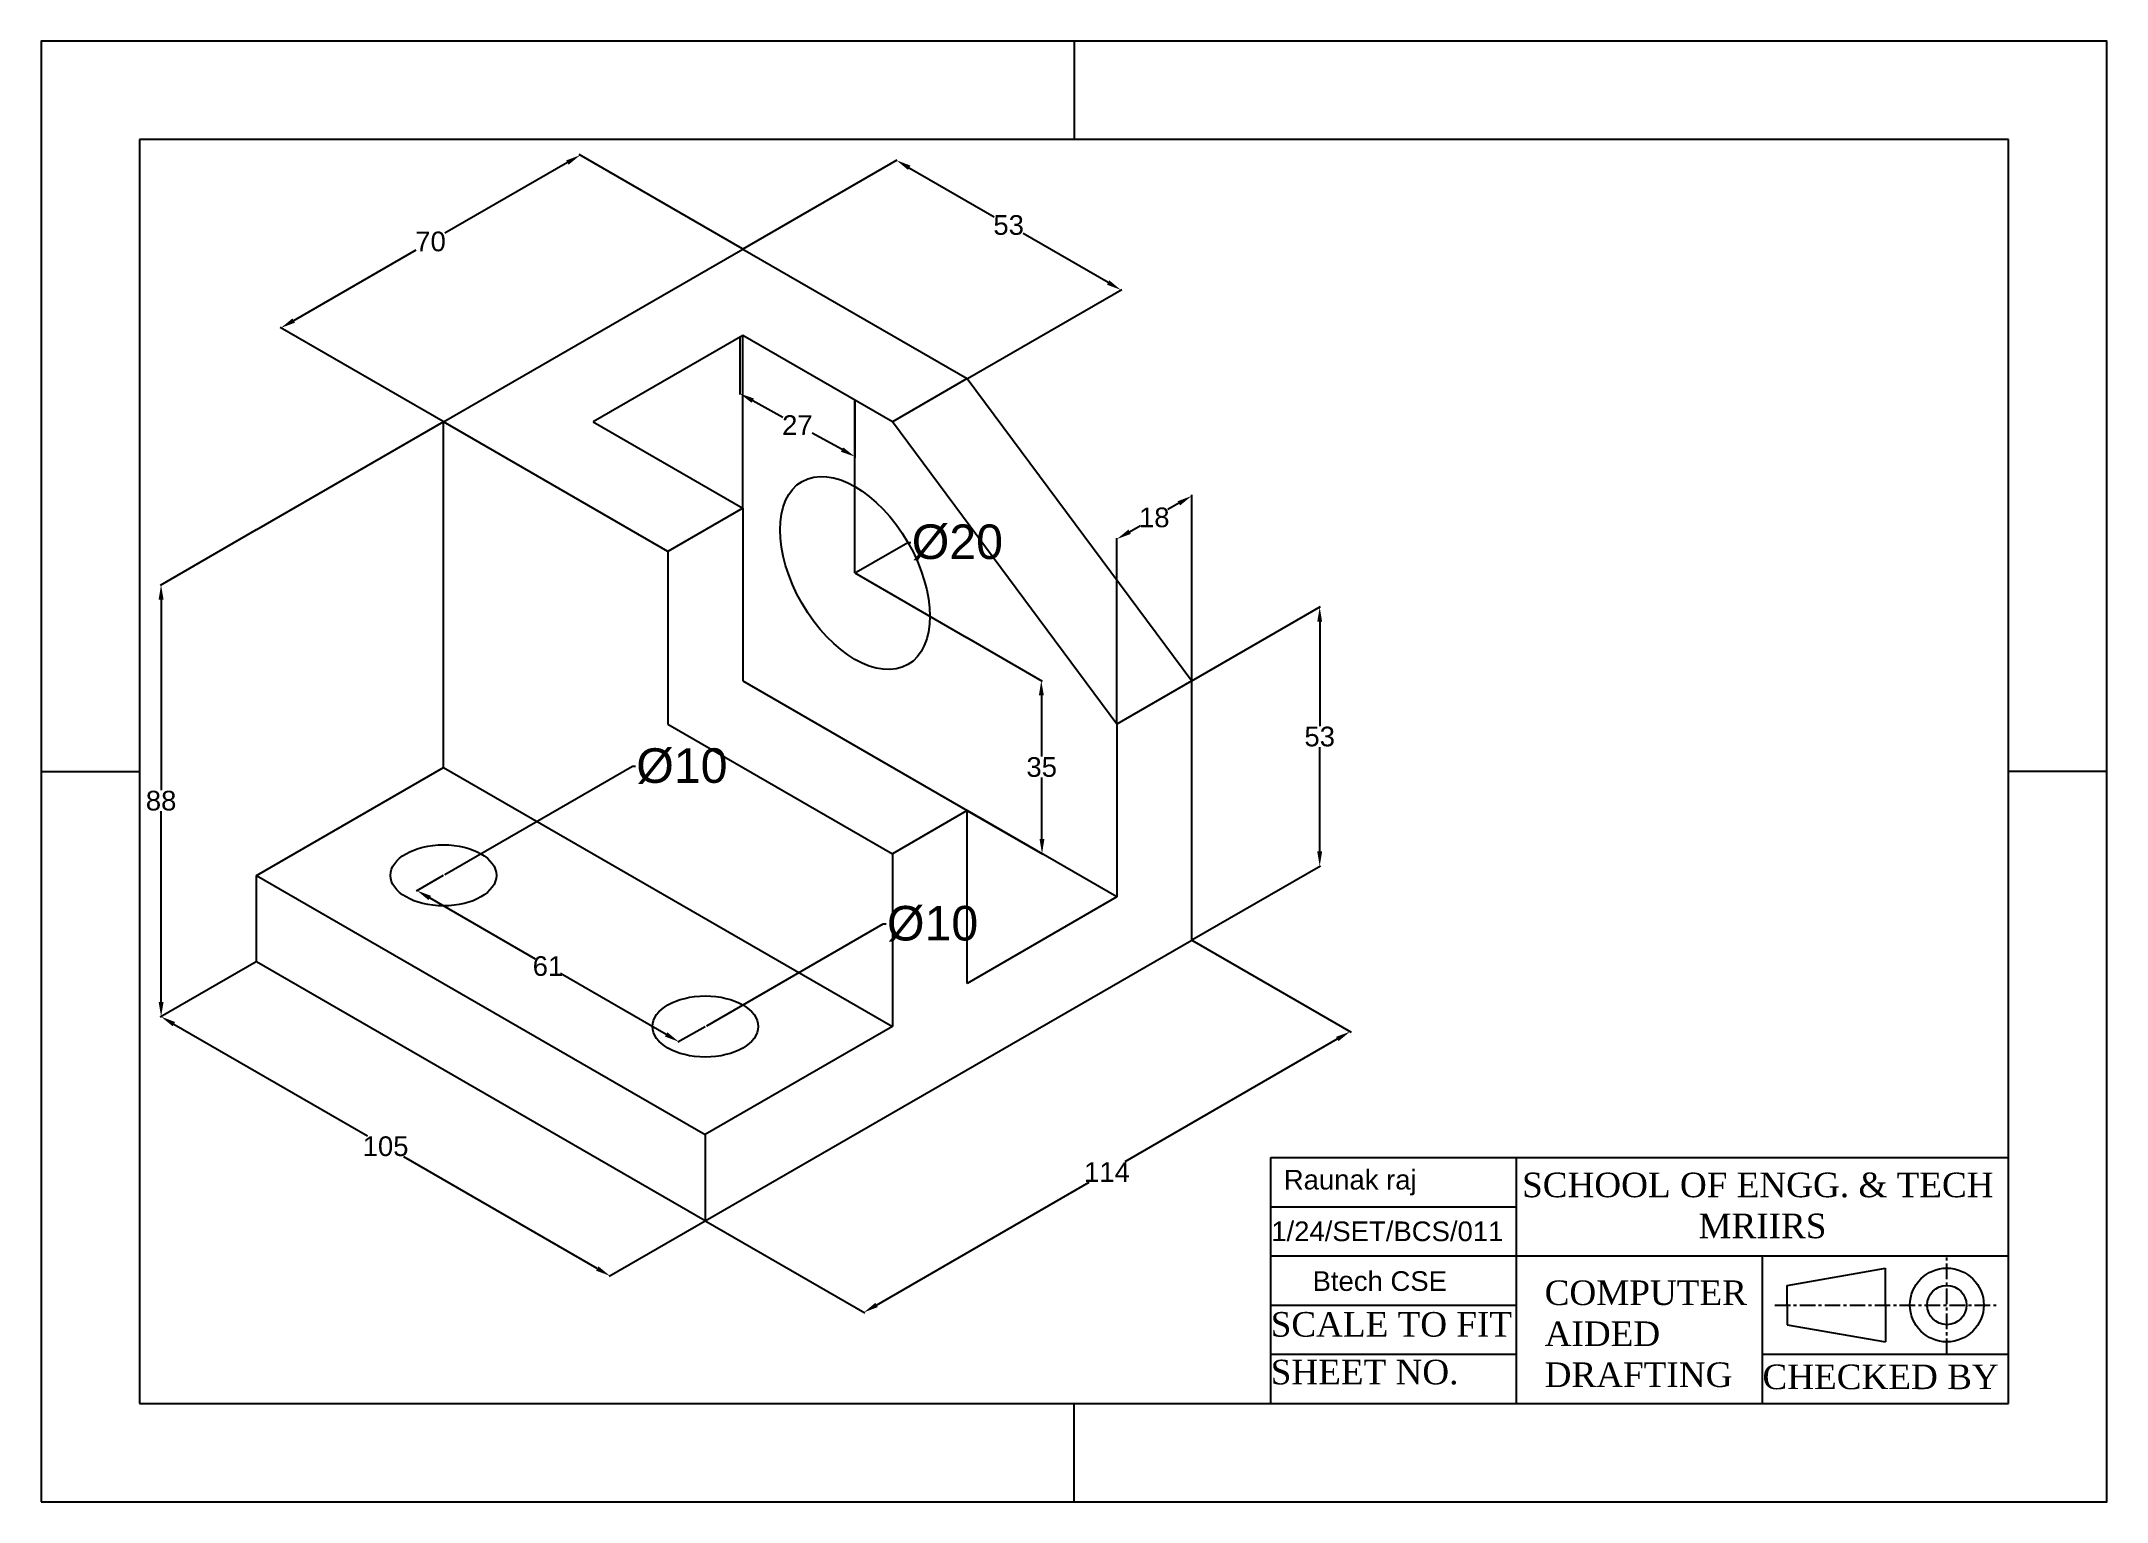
# Model space of a CAD drawing. Header units: millimetres. Extents: x -11 to 409, y -60 to 237.
import ezdxf
from ezdxf import colors
from ezdxf.entities.mleader import LeaderData, LeaderLine
from ezdxf.math import Vec2, Vec3

# ---------------------------------------------------------------- set-up
doc = ezdxf.new("R2010")
doc.units = ezdxf.units.MM
doc.header["$MEASUREMENT"] = 0
doc.linetypes.add('CENTER', pattern=[50.8, 31.75, -6.35, 6.35, -6.35])
doc.styles.add('ISO Proportional', font='arial.ttf')
doc.styles.get("Standard").update_dxf_attribs({"font": 'arial.ttf'})
doc.dimstyles.get("Standard").update_dxf_attribs({"dimtxt": 4, "dimasz": 3, "dimexe": 0.18, "dimexo": 0.0625, "dimgap": 0.09, "dimtad": 0, "dimtih": 1, "dimtoh": 1, "dimdec": 0, "dimzin": 0, "dimdsep": 46, "dimtxsty": 'Standard', "dimcen": 0.09, "dimadec": 0, "dimazin": 0, "dimtfac": 1, "dimtdec": 0, "dimtofl": 0, "dimtmove": 0, "dimatfit": 3, "dimfxl": 1, "dimtolj": 1, "dimtzin": 0, "dimarcsym": 0})

# ---------------------------------------------------------------- blocks, each defined once
blk = doc.blocks.new('*D1')
at = {"color": 0, "lineweight": -2, "transparency": 16777216}
for p, q in [((32.66, 49.42), (13.16, 38.16)), ((15.94, 36.77), (55.29, 14.05)), ((102.03, -12.94), (62.68, 9.78)), ((123.95, -3.29), (104.45, -14.54))]:
    blk.add_line(p, q, dxfattribs=at)
at = {"color": 0, "transparency": 16777216}
for points in [[(16.19, 37.2), (15.69, 36.33), (13.34, 38.27)], [(102.28, -12.51), (101.78, -13.37), (104.63, -14.44)]]:
    blk.add_solid(points, dxfattribs=at)
at = {"layer": 'Defpoints', "color": 0, "transparency": 16777216}
for p in [(32.72, 49.45), (124.01, -3.25), (104.63, -14.44)]:
    blk.add_point(p, dxfattribs=at)
at = {"color": 0, "transparency": 16777216, "insert": (58.99, 11.91), "char_height": 4, "attachment_point": 5}
blk.add_mtext('\\A1;105', dxfattribs=at)
blk = doc.blocks.new('*D2')
at = {"color": 0, "lineweight": -2, "transparency": 16777216}
for p, q in [((222.97, 106.59), (249.12, 121.69)), ((248.94, 118.58), (248.94, 97.36)), ((248.94, 71.88), (248.94, 93.1)), ((222.97, 53.88), (249.12, 68.98))]:
    blk.add_line(p, q, dxfattribs=at)
at = {"color": 0, "transparency": 16777216}
for points in [[(248.44, 118.58), (249.44, 118.58), (248.94, 121.58)], [(248.44, 71.88), (249.44, 71.88), (248.94, 68.88)]]:
    blk.add_solid(points, dxfattribs=at)
at = {"layer": 'Defpoints', "color": 0, "transparency": 16777216}
for p in [(222.91, 106.55), (248.94, 68.88), (222.91, 53.85)]:
    blk.add_point(p, dxfattribs=at)
at = {"color": 0, "transparency": 16777216, "insert": (248.94, 95.23), "char_height": 4, "attachment_point": 5}
blk.add_mtext('\\A1;53', dxfattribs=at)
blk = doc.blocks.new('*D3')
at = {"color": 0, "lineweight": -2, "transparency": 16777216}
for p, q in [((131.68, 194.43), (163.05, 212.54)), ((165.47, 210.94), (182.74, 200.97)), ((205.92, 187.58), (188.65, 197.56)), ((177.33, 168.08), (208.69, 186.19))]:
    blk.add_line(p, q, dxfattribs=at)
at = {"color": 0, "transparency": 16777216}
for points in [[(165.72, 211.37), (165.22, 210.5), (162.87, 212.44)], [(206.17, 188.02), (205.67, 187.15), (208.51, 186.08)]]:
    blk.add_solid(points, dxfattribs=at)
at = {"layer": 'Defpoints', "color": 0, "transparency": 16777216}
for p in [(131.62, 194.4), (208.51, 186.08), (177.26, 168.04)]:
    blk.add_point(p, dxfattribs=at)
at = {"color": 0, "transparency": 16777216, "insert": (185.69, 199.26), "char_height": 4, "attachment_point": 5}
blk.add_mtext('\\A1;53', dxfattribs=at)
blk = doc.blocks.new('*D4')
at = {"color": 0, "lineweight": -2, "transparency": 16777216}
for p, q in [((95.96, 211.98), (71.06, 197.61)), ((131.56, 194.43), (98.38, 213.59)), ((40.3, 179.84), (65.2, 194.22)), ((70.7, 159.29), (37.52, 178.45))]:
    blk.add_line(p, q, dxfattribs=at)
at = {"color": 0, "transparency": 16777216}
for points in [[(95.71, 212.41), (96.21, 211.55), (98.56, 213.48)], [(40.05, 180.28), (40.55, 179.41), (37.7, 178.34)]]:
    blk.add_solid(points, dxfattribs=at)
at = {"layer": 'Defpoints', "color": 0, "transparency": 16777216}
for p in [(98.56, 213.48), (131.62, 194.4), (70.76, 159.26)]:
    blk.add_point(p, dxfattribs=at)
at = {"color": 0, "transparency": 16777216, "insert": (68.13, 195.91), "char_height": 4, "attachment_point": 5}
blk.add_mtext('\\A1;70', dxfattribs=at)
blk = doc.blocks.new('*D5')
at = {"color": 0, "lineweight": -2, "transparency": 16777216}
for p, q in [((222.91, 106.62), (222.91, 144.39)), ((220.31, 142.68), (218.07, 141.39)), ((207.69, 97.84), (207.69, 135.61)), ((210.29, 136.9), (212.53, 138.19))]:
    blk.add_line(p, q, dxfattribs=at)
at = {"color": 0, "transparency": 16777216}
for points in [[(220.06, 143.11), (220.56, 142.25), (222.91, 144.18)], [(210.04, 137.33), (210.54, 136.46), (207.69, 135.4)]]:
    blk.add_solid(points, dxfattribs=at)
at = {"layer": 'Defpoints', "color": 0, "transparency": 16777216}
for p in [(222.91, 144.18), (222.91, 106.55), (207.69, 97.77)]:
    blk.add_point(p, dxfattribs=at)
at = {"color": 0, "transparency": 16777216, "insert": (215.3, 139.79), "char_height": 4, "attachment_point": 5}
blk.add_mtext('\\A1;18', dxfattribs=at)
blk = doc.blocks.new('*D6')
at = {"color": 0, "lineweight": -2, "transparency": 16777216}
for p, q in [((32.66, 137.26), (13.16, 126)), ((13.34, 123.11), (13.34, 84.32)), ((13.34, 41.27), (13.34, 80.05)), ((32.66, 49.42), (13.16, 38.16))]:
    blk.add_line(p, q, dxfattribs=at)
at = {"color": 0, "transparency": 16777216}
for points in [[(12.84, 123.11), (13.84, 123.11), (13.34, 126.11)], [(12.84, 41.27), (13.84, 41.27), (13.34, 38.27)]]:
    blk.add_solid(points, dxfattribs=at)
at = {"layer": 'Defpoints', "color": 0, "transparency": 16777216}
for p in [(32.72, 137.3), (32.72, 49.45), (13.34, 38.27)]:
    blk.add_point(p, dxfattribs=at)
at = {"color": 0, "transparency": 16777216, "insert": (13.34, 82.19), "char_height": 4, "attachment_point": 5}
blk.add_mtext('\\A1;88', dxfattribs=at)
blk = doc.blocks.new('*D7')
at = {"color": 0, "lineweight": -2, "transparency": 16777216}
for p, q in [((131.03, 176.41), (131.03, 164.8)), ((133.66, 163.56), (139.75, 160.22)), ((154.44, 163.58), (154.44, 151.96)), ((151.81, 153.61), (145.72, 156.95))]:
    blk.add_line(p, q, dxfattribs=at)
at = {"color": 0, "transparency": 16777216}
for points in [[(133.9, 164), (133.42, 163.12), (131.03, 165)], [(152.05, 154.05), (151.57, 153.17), (154.44, 152.17)]]:
    blk.add_solid(points, dxfattribs=at)
at = {"layer": 'Defpoints', "color": 0, "transparency": 16777216}
for p in [(131.03, 176.48), (154.44, 163.65), (154.44, 152.17)]:
    blk.add_point(p, dxfattribs=at)
at = {"color": 0, "transparency": 16777216, "insert": (142.73, 158.59), "char_height": 4, "attachment_point": 5}
blk.add_mtext('\\A1;27', dxfattribs=at)
blk = doc.blocks.new('*D8')
at = {"color": 0, "lineweight": -2, "transparency": 16777216}
for p, q in [((177.18, 115.39), (192.51, 106.53)), ((192.34, 103.64), (192.4, 91.16)), ((192.47, 74.42), (192.41, 86.89)), ((177.33, 80.16), (192.66, 71.31))]:
    blk.add_line(p, q, dxfattribs=at)
at = {"color": 0, "transparency": 16777216}
for points in [[(192.84, 103.64), (191.84, 103.64), (192.33, 106.64)], [(192.97, 74.42), (191.97, 74.41), (192.48, 71.42)]]:
    blk.add_solid(points, dxfattribs=at)
at = {"layer": 'Defpoints', "color": 0, "transparency": 16777216}
for p in [(177.12, 115.42), (177.26, 80.2), (192.48, 71.42)]:
    blk.add_point(p, dxfattribs=at)
at = {"color": 0, "transparency": 16777216, "insert": (192.41, 89.03), "char_height": 4, "attachment_point": 5}
blk.add_mtext('\\A1;35', dxfattribs=at)
blk = doc.blocks.new('*D9')
at = {"color": 0, "lineweight": -2, "transparency": 16777216}
for p, q in [((222.97, 53.81), (255.31, 35.14)), ((252.53, 33.74), (209.32, 8.79)), ((158.83, -20.36), (202.05, 4.6)), ((124.08, -3.29), (156.42, -21.96))]:
    blk.add_line(p, q, dxfattribs=at)
at = {"color": 0, "transparency": 16777216}
for points in [[(252.28, 34.18), (252.78, 33.31), (255.13, 35.24)], [(158.58, -19.92), (159.08, -20.79), (156.24, -21.86)]]:
    blk.add_solid(points, dxfattribs=at)
at = {"layer": 'Defpoints', "color": 0, "transparency": 16777216}
for p in [(222.91, 53.85), (255.13, 35.24), (124.01, -3.25)]:
    blk.add_point(p, dxfattribs=at)
at = {"color": 0, "transparency": 16777216, "insert": (205.68, 6.69), "char_height": 4, "attachment_point": 5}
blk.add_mtext('\\A1;114', dxfattribs=at)
blk = doc.blocks.new('*D10')
at = {"color": 0, "lineweight": -2, "transparency": 16777216}
for p, q in [((70.7, 66.99), (65.2, 63.81)), ((67.98, 62.42), (89.43, 50.03)), ((116.04, 34.67), (94.59, 47.06)), ((123.95, 36.24), (118.45, 33.07))]:
    blk.add_line(p, q, dxfattribs=at)
at = {"color": 0, "transparency": 16777216}
for points in [[(68.23, 62.85), (67.73, 61.98), (65.38, 63.92)], [(116.29, 35.11), (115.79, 34.24), (118.63, 33.17)]]:
    blk.add_solid(points, dxfattribs=at)
at = {"layer": 'Defpoints', "color": 0, "transparency": 16777216}
for p in [(70.76, 67.02), (124.01, 36.28), (118.63, 33.17)]:
    blk.add_point(p, dxfattribs=at)
at = {"color": 0, "transparency": 16777216, "insert": (92.01, 48.55), "char_height": 4, "attachment_point": 5}
blk.add_mtext('\\A1;61', dxfattribs=at)

msp = doc.modelspace()

# ---------------------------------------------------------------- linework, layer by layer
for p, q in [((198.98, 236.64), (198.98, 216.64)), ((388.98, 216.64), (8.98, 216.64)), ((8.98, 216.64), (8.98, -40.36)), ((388.98, -40.36), (388.98, 216.64)), ((70.76, 159.26), (131.62, 194.4)), ((131.62, 194.4), (177.26, 168.04)), ((131.62, 176.83), (101.19, 159.26)), ((162.05, 159.26), (131.62, 176.83)), ((131.62, 141.69), (131.62, 176.83)), ((177.26, 168.04), (162.05, 159.26)), ((177.26, 168.04), (222.91, 106.55)), ((154.44, 128.51), (154.44, 163.65)), ((70.76, 159.26), (32.72, 137.3)), ((70.76, 88.98), (70.76, 159.26)), ((116.41, 132.91), (70.76, 159.26)), ((101.19, 159.26), (131.62, 141.69)), ((207.69, 97.77), (162.05, 159.26)), ((131.62, 141.69), (116.41, 132.91)), ((131.62, 141.69), (131.62, 106.55)), ((116.41, 132.91), (116.41, 97.77)), ((154.44, 128.51), (177.12, 115.42)), ((131.62, 106.55), (177.26, 80.2)), ((222.91, 106.55), (207.69, 97.77)), ((222.91, 106.55), (207.69, 97.77)), ((222.91, 53.85), (222.91, 106.55)), ((116.41, 97.77), (162.05, 71.42)), ((207.69, 97.77), (207.69, 62.63)), ((32.72, 67.02), (70.76, 88.98)), ((70.76, 88.98), (162.05, 36.28)), ((-11.02, 88.14), (8.98, 88.14)), ((408.98, 88.14), (388.98, 88.14)), ((177.26, 80.2), (162.05, 71.42)), ((177.26, 45.06), (177.26, 80.2)), ((207.69, 62.63), (177.26, 80.2)), ((162.05, 71.42), (162.05, 36.28)), ((32.72, 49.45), (32.72, 67.02)), ((32.72, 67.02), (124.01, 14.32)), ((207.69, 62.63), (177.26, 45.06)), ((124.01, -3.25), (222.91, 53.85)), ((124.01, -3.25), (32.72, 49.45)), ((162.05, 36.28), (124.01, 14.32)), ((124.01, 14.32), (124.01, -3.25)), ((238.98, -40.36), (238.98, 9.64)), ((238.98, 9.64), (288.98, 9.64)), ((288.98, -40.36), (288.98, 9.64)), ((288.98, 9.64), (388.98, 9.64)), ((238.98, -0.36), (288.98, -0.36)), ((238.98, -10.36), (288.98, -10.36)), ((288.98, -10.36), (338.98, -10.36)), ((338.98, -40.36), (338.98, -10.36)), ((338.98, -10.36), (388.98, -10.36)), ((343.98, -16.36), (363.98, -12.86)), ((343.98, -20.36), (343.98, -16.36)), ((363.98, -20.36), (363.98, -12.86)), ((238.98, -20.36), (288.98, -20.36)), ((343.98, -20.36), (343.98, -24.36)), ((363.98, -20.36), (363.98, -27.86)), ((343.98, -24.36), (363.98, -27.86)), ((238.98, -30.36), (288.98, -30.36)), ((338.98, -30.36), (388.98, -30.36)), ((8.98, -40.36), (388.98, -40.36)), ((198.98, -60.36), (198.98, -40.36))]:
    msp.add_line(p, q)
at = {"linetype": 'CENTER', "ltscale": 0.1}
for p, q in [((376.48, -30.36), (376.48, -10.36)), ((341.48, -20.36), (386.48, -20.36))]:
    msp.add_line(p, q, dxfattribs=at)
msp.add_lwpolyline([(-11.02, -60.36), (408.98, -60.36), (408.98, 236.64), (-11.02, 236.64)], close=True)
for radius in [7.5, 4]:
    msp.add_circle((376.48, -20.36), radius)
for centre, major_axis in [((154.44, 128.51), (10.76, -18.63)), ((70.76, 67.02), (-10.76, 0)), ((124.01, 36.28), (-10.76, 0))]:
    msp.add_ellipse(centre, major_axis=major_axis, ratio=0.57735)

# ---------------------------------------------------------------- texts
at = {"style": 'ISO Proportional'}
for s, p in [('Raunak raj', (241.64, 3.13)), ('1/24/SET/BCS/011', (239.09, -7.37)), ('Btech CSE', (247.5, -17.49))]:
    msp.add_text(s, height=4, dxfattribs=at).set_placement(p)
at = {"char_height": 5}
for s, insert, width, attachment_point in [('{\\fTimes New Roman|b0|i0|c0|p18;SCHOOL OF ENGG. & TECH  MRIIRS}', (338.98, -0.14), 100, 5), ('{\\fTimes New Roman|b0|i0|c0|p18;COMPUTER AIDED DRAFTING}', (294.69, -15.36), 50, 1), ('{\\fTimes New Roman|b0|i0|c0|p18;SCALE TO FIT}', (238.98, -21.79), 50, 1), ('{\\fTimes New Roman|b0|i0|c0|p18;SHEET NO.}', (238.98, -31.49), 50, 1), ('{\\fTimes New Roman|b0|i0|c0|p18;CHECKED BY}', (338.98, -32.47), 50, 1)]:
    msp.add_mtext(s, dxfattribs=dict(at, insert=insert, width=width, attachment_point=attachment_point))

# ---------------------------------------------------------------- dimensions: what is measured, and where the dimension line sits
for p1, p2, distance, picture, middle in [((70.76, 159.26), (131.62, 194.4), 33.06, '*D4', (68.13, 195.91)), ((131.62, 194.4), (177.26, 168.04), 31.25, '*D3', (185.69, 199.26)), ((131.03, 176.48), (154.44, 163.65), -10.07, '*D7', (142.73, 158.59)), ((207.69, 97.77), (222.91, 106.55), 32.59, '*D5', (215.3, 139.79)), ((32.72, 137.3), (32.72, 49.45), -19.38, '*D6', (13.34, 82.19)), ((222.91, 106.55), (222.91, 53.85), 26.03, '*D2', (248.94, 95.23)), ((177.12, 115.42), (177.26, 80.2), 15.18, '*D8', (192.41, 89.03)), ((70.76, 67.02), (124.01, 36.28), -5.38, '*D10', (92.01, 48.55)), ((124.01, -3.25), (222.91, 53.85), -32.22, '*D9', (205.68, 6.69)), ((32.72, 49.45), (124.01, -3.25), -19.38, '*D1', (58.99, 11.91))]:
    dim = msp.add_aligned_dim(p1=p1, p2=p2, distance=distance, dimstyle='Standard')
    dim.commit()
    dim.dimension.update_dxf_attribs({"geometry": picture, "text_midpoint": middle})

# ---------------------------------------------------------------- leaders
ml = msp.add_multileader_mtext('Standard')
ml.set_content('%%C20', color=256)
ml.set_leader_properties()
ml.build(insert=Vec2(0, 0))
ml.multileader.update_dxf_attribs({"dogleg_length": 0.36, "arrow_head_size": 0.316})
ctx = ml.context
ctx.base_point, ctx.char_height, ctx.arrow_head_size, ctx.landing_gap_size, ctx.plane_origin = Vec3(165.83, 134.72), 7.027, 0.316, 0.158, Vec3(154.44, 128.51)
notes = []
notes.append((ctx, [(0, (1, 1, 0), (165.2, 134.72), (1, 0), 0.632, [(0, [(154.44, 128.51)], 0, [])])]))
ctx.mtext.insert, ctx.mtext.flow_direction = Vec3(165.99, 138.38), 5
ml = msp.add_multileader_mtext('Standard')
ml.set_content('%%C10', color=256)
ml.set_leader_properties()
ml.build(insert=Vec2(0, 0))
ml.multileader.update_dxf_attribs({"dogleg_length": 0.36, "arrow_head_size": 0.316})
ctx = ml.context
ctx.base_point, ctx.char_height, ctx.arrow_head_size, ctx.landing_gap_size, ctx.plane_origin = Vec3(109.81, 89.2), 7.027, 0.316, 0.158, Vec3(70.76, 67.02)
notes.append((ctx, [(0, (1, 1, 0), (109.18, 89.2), (1, 0), 0.632, [(0, [(70.76, 67.02)], 0, [])])]))
ctx.mtext.insert, ctx.mtext.flow_direction = Vec3(109.97, 92.86), 5
ml = msp.add_multileader_mtext('Standard')
ml.set_content('%%C10', color=256)
ml.set_leader_properties()
ml.build(insert=Vec2(0, 0))
ml.multileader.update_dxf_attribs({"dogleg_length": 0.36, "arrow_head_size": 0.316})
ctx = ml.context
ctx.base_point, ctx.char_height, ctx.arrow_head_size, ctx.landing_gap_size, ctx.plane_origin = Vec3(160.79, 57.15), 7.027, 0.316, 0.158, Vec3(124.01, 36.28)
notes.append((ctx, [(0, (1, 1, 0), (160.16, 57.15), (1, 0), 0.632, [(0, [(124.01, 36.28)], 0, [])])]))
ctx.mtext.insert, ctx.mtext.flow_direction = Vec3(160.95, 60.8), 5
for ctx, leaders in notes:
    for number, flags, end, landing, length, lines in leaders:
        leader = LeaderData()
        leader.index, (leader.has_last_leader_line, leader.has_dogleg_vector, leader.attachment_direction) = number, flags
        leader.last_leader_point, leader.dogleg_vector, leader.dogleg_length = Vec3(end), Vec3(landing), length
        for number, points, colour, breaks in lines:
            line = LeaderLine()
            line.index, line.vertices, line.color, line.breaks = number, Vec3.list(points), colors.encode_raw_color(colour), breaks
            leader.lines.append(line)
        ctx.leaders.append(leader)

doc.saveas('drawing.dxf')
